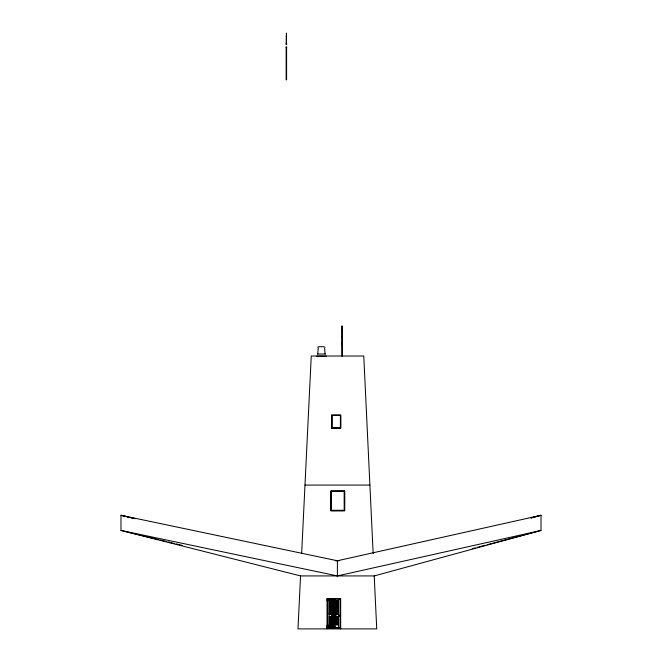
<?xml version="1.0" encoding="UTF-8"?>
<svg xmlns="http://www.w3.org/2000/svg" width="662" height="662" viewBox="0 0 662 662"><rect width="100%" height="100%" fill="white"/><g stroke="black" fill="none" stroke-linecap="round" stroke-linejoin="round"><path stroke-width="0.99" d="M300.556 575.923L297.983 628.9L376.736 628.9L374.22 575.923L541.011 530.436L541.011 515.276L337.388 560.764L120.989 515.276L120.989 530.436L300.556 575.923L374.22 575.923M301.649 553.54L311.256 356.015L363.769 356.015L373.153 553.54M339.548 615.635L339.043 615.768L339.498 615.503M329.146 613.194L337.57 600.699M330.065 614.543L338.547 601.973M325.092 347.583L324.57 347.972L325.092 354.005M531.04 517.99L541.011 515.276L531.04 517.924M472.163 548.682L475.159 547.888M477.153 547.366L485.138 545.248M487.133 544.718L541.011 530.436L337.388 575.923L120.989 530.436L158.077 539.489M327.558 600.401L335.485 600.136L334.773 599.673L327.558 599.631M327.558 626.724L335.485 626.459L334.773 625.995L327.558 625.954M286.398 35.376L286.596 44.089M285.934 44.089L286.812 44.089M285.934 47.126L286.812 47.126M341.997 325.994L342.196 356.015M341.766 329.999L342.428 329.999M341.766 336.999L342.428 336.999M341.766 344.008L342.428 344.008M318.554 346.723L324.281 346.723M317.363 354.005L325.439 354.005M316.626 356.206L326.176 356.206M304.975 485.072L369.901 485.072M335.328 560.764L339.457 560.764M327.558 598.969L327.111 598.969L327.111 600.939L327.558 600.939M327.632 599.184L340.053 599.184M329.146 600.699L338.547 600.699M329.146 614.543L338.547 614.543M329.146 616.967L338.547 616.967M329.146 624.763L338.547 624.763M327.558 625.284L327.111 625.284L327.111 627.253L327.558 627.253M327.02 627.791L340.665 627.791M327.02 628.205L340.665 628.205M129.007 517.237L120.989 515.276L128.999 517.303M131.01 517.725L135.023 518.702M160.08 539.977L166.096 541.442M168.098 541.93L174.114 543.403M176.117 543.891L182.133 545.356M131.002 517.808L134.005 518.561M286.596 35.376L286.373 33.1L286.141 44.089M342.047 325.994L341.997 356.015M340.665 628.9L340.665 598.58L327.02 598.58L327.02 628.9M340.053 598.58L340.061 627.791M338.547 599.184L338.547 627.791M338.39 600.699L338.39 614.543M338.39 616.967L338.39 624.763M337.388 560.764L337.388 575.923M337.107 600.699L337.107 614.543M337.107 616.967L337.107 624.763M336.95 600.699L336.95 614.543M336.95 616.967L336.95 624.763M336.801 600.699L336.801 614.543M336.801 616.967L336.801 624.763M335.543 600.699L335.543 614.543M335.543 616.967L335.543 624.763M335.394 600.699L335.394 614.543M335.394 616.967L335.394 624.763M335.237 600.699L335.237 614.543M335.237 616.967L335.237 624.763M333.979 600.699L333.979 614.543M333.979 616.967L333.979 624.763M333.83 600.699L333.83 614.543M333.83 616.967L333.83 624.763M333.681 600.699L333.681 614.543M333.681 616.967L333.681 624.763M332.423 600.699L332.423 614.543M332.423 616.967L332.423 624.763M332.266 600.699L332.266 614.543M332.266 616.967L332.266 624.763M332.117 600.699L332.117 614.543M332.117 616.967L332.117 624.763M330.859 600.699L330.859 614.543M330.859 616.967L330.859 624.763M330.71 600.699L330.71 614.543M330.71 616.967L330.71 624.763M330.553 600.699L330.553 614.543M330.553 616.967L330.553 624.763M329.295 600.699L329.295 614.543M329.295 616.967L329.295 624.763M329.146 599.184L329.146 627.791M327.632 598.58L327.632 627.791M317.743 347.111L318.265 347.972L317.743 354.005M286.596 47.126L286.596 79.87L286.158 79.87L286.141 47.126M330.983 491.038L330.975 510.692L344.629 510.692L344.645 491.038L330.983 491.038M331.687 415.165L331.679 428.132L340.69 428.132L340.698 415.165L331.687 415.165L331.695 428.198L340.698 428.173L340.698 415.165L331.695 415.19M338.787 615.354C338.911 617.58 340.781 614.336 338.787 615.354M335.899 616.603L330.379 624.953L332.101 624.953L337.488 616.967L335.899 616.603M340.384 415.479L332.01 415.504L332.01 427.884L340.392 427.859L340.384 415.479M344.645 491.038L331 491.08L331 510.791L344.645 510.741L344.645 491.038M344.166 491.51L331.472 491.552L331.472 510.311L344.174 510.27L344.166 491.51M335.791 615.172L331.844 615.172L331.844 616.264L335.791 616.264L335.791 615.172M335.634 615.329L331.952 615.329L331.952 616.107L335.634 616.107L335.634 615.329"/></g></svg>
